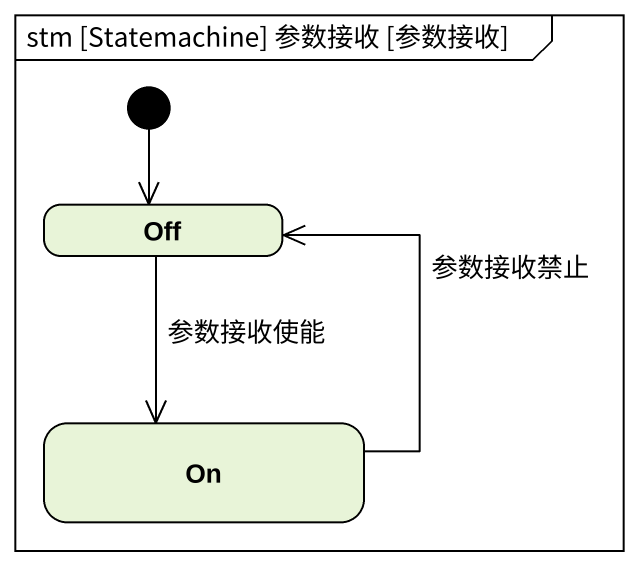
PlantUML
@startuml
mainframe stm [Statemachine] 参数接收 [参数接收]
hide empty description
state Off
state "On" as On_
[*] --> Off
Off --> On_ : 参数接收使能
On_ -up-> Off : 参数接收禁止
@enduml
